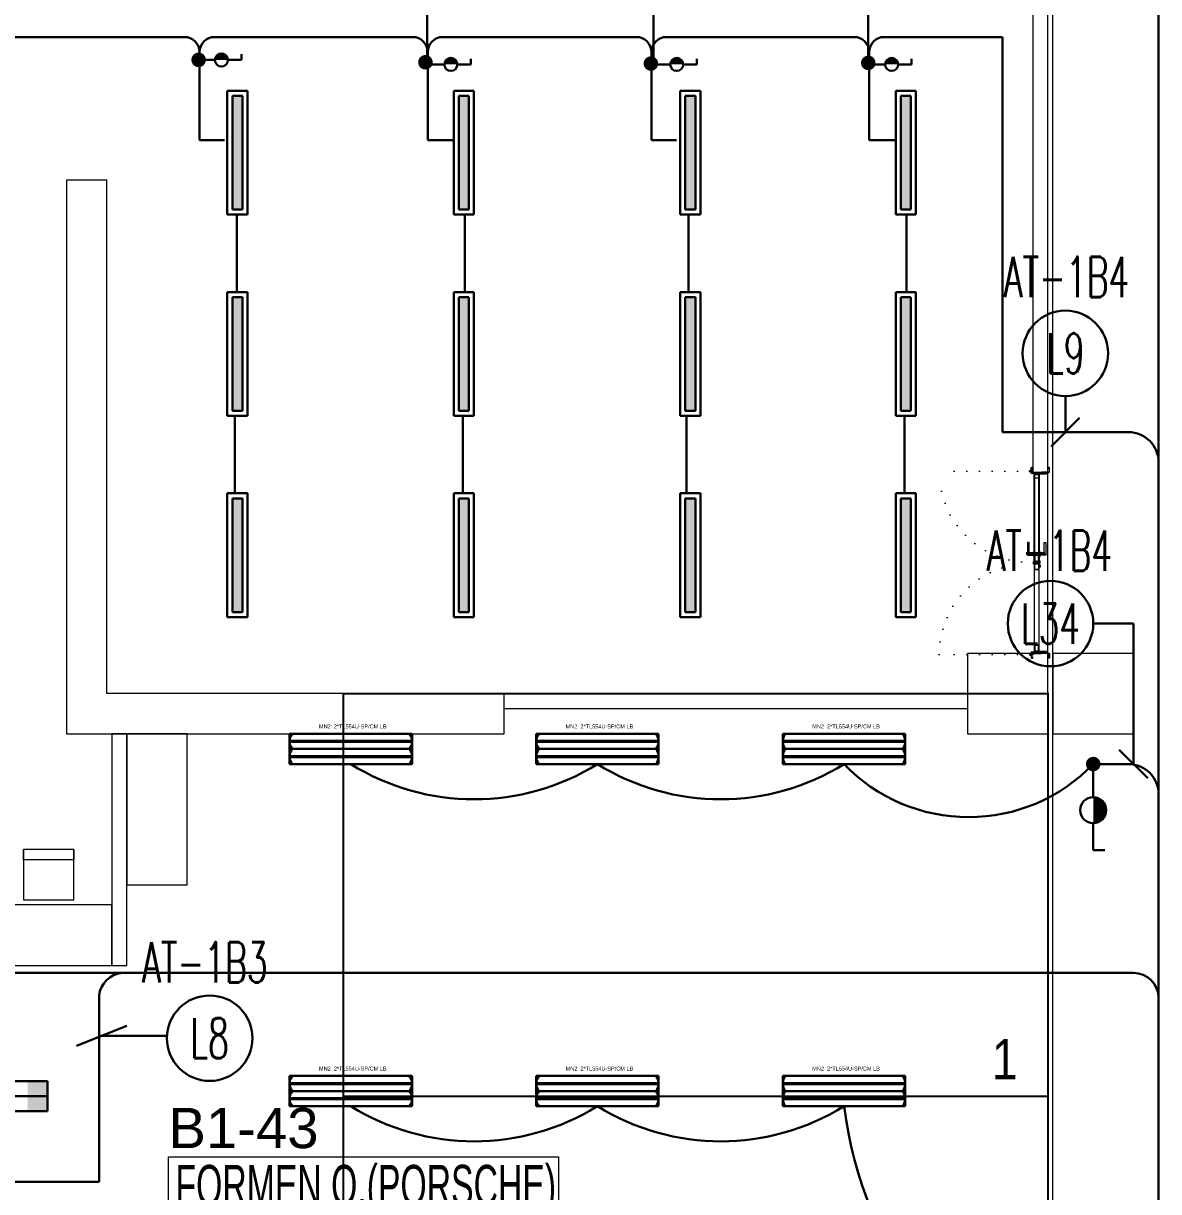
# Model space of a CAD drawing. Header units: metres. Extents: x -13316 to 152404, y -3899 to 30226.
# Drawn here: x 60657 to 61785, y 4665 to 5826 of the extents above; entities that cross this region are included whole.
import ezdxf
from ezdxf.enums import TextEntityAlignment as Align

# ---------------------------------------------------------------- set-up
doc = ezdxf.new("R2010")
doc.units = ezdxf.units.M
doc.header["$LTSCALE"] = 100
doc.header["$MEASUREMENT"] = 0
doc.header["$PDMODE"] = 1
doc.linetypes.add('DOT2', pattern=[0.125, 0, -0.125])
doc.linetypes.add('HIDDEN', pattern=[0.375, 0.25, -0.125])
doc.layers.get('0').update_dxf_attribs({"color": 9, "lineweight": 9})
for name, color, linetype, lineweight in [('00', 9, 'Continuous', 9), ('01', 9, 'Continuous', 9), ('05', 9, 'Continuous', 9), ('06B', 9, 'Continuous', 9), ('06C', 9, 'Continuous', 9), ('06D', 9, 'Continuous', 9), ('09', 9, 'Continuous', 9), ('10', 9, 'Continuous', 9), ('20', 9, 'DOT2', 9), ('21', 9, 'Continuous', 9), ('21_mahal200', 9, 'Continuous', 9), ('E-1x36 W SIVAÜSTÜ FLUORESAN ARMATÜR (ETANŞ)', 7, 'Continuous', 30), ('E-2x36 W SIVAÜSTÜ FLUORESAN ARMATÜR (ETANŞ)', 7, 'Continuous', 30), ('E-2x54 W SIVAÜSTÜ FLUORESAN YÜKSEK TAVAN ARMATÜRÜ', 7, 'Continuous', 30), ('E-ANAHTAR (ETANŞ)', 7, 'Continuous', 30), ('E-KABLO', 7, 'Continuous', 30), ('E-LINYE', 7, 'Continuous', 30)]:
    doc.layers.add(name, color=color, linetype=linetype, lineweight=lineweight)
doc.styles.add('Arial', font='arial.ttf', dxfattribs={"height": 2.5})
doc.styles.add('E-YAZI', font='txttw.shx')
doc.styles.add('MuuM_TEXT-STANDART', font='ARIALN.TTF')

# ---------------------------------------------------------------- blocks, each defined once
blk = doc.blocks.new('2x54 W SIVAÜSTÜ FLUORESAN YÜKSEK TAVAN ARMATÜRÜ')
at = {"layer": 'E-2x54 W SIVAÜSTÜ FLUORESAN YÜKSEK TAVAN ARMATÜRÜ', "color": 4}
for p, q in [((-60.8, 15), (-60.8, -15)), ((-60.8, 15), (60.8, 15)), ((60.8, 15), (60.8, 0)), ((-60, 0), (-15, 0)), ((15, 0), (60, 0)), ((60.8, 0), (60.8, -15)), ((-60.8, -15), (60.8, -15))]:
    blk.add_line(p, q, dxfattribs=at)
at = {"layer": 'E-2x54 W SIVAÜSTÜ FLUORESAN YÜKSEK TAVAN ARMATÜRÜ', "color": 7}
for p, q in [((-60.8, 0), (60.8, 0)), ((-59.3, 8), (59.3, 8)), ((-59.2, 7), (59.4, 7)), ((-59.3, -7), (59.3, -7)), ((-59.2, -8), (59.4, -8))]:
    blk.add_line(p, q, dxfattribs=at)
for centre in [(-59.2, 7.6), (-59.2, 7.3), (59.4, 7.6), (59.4, 7.3), (-59.2, -7.4), (-59.2, -7.7), (59.4, -7.4), (59.4, -7.7)]:
    blk.add_circle(centre, 0.11, dxfattribs=at)
for centre, radius, start, end in [((-48.7, 7.5), 12.1, 141.86, 218.14), ((48.7, 7.5), 12.1, 321.86, 38.14), ((-59.1, 7.5), 0.515, 106.8674, 266.7612), ((-59.3, 7.5), 0.519, 289.2244, 84.4042), ((59.5, 7.5), 0.515, 106.8674, 266.7612), ((59.3, 7.5), 0.519, 289.2244, 84.4042), ((-48.7, -7.5), 12.1, 141.86, 218.14), ((-59.1, -7.5), 0.515, 106.8674, 266.7612), ((-59.3, -7.5), 0.519, 289.2244, 84.4042), ((48.7, -7.5), 12.1, 321.86, 38.14), ((59.5, -7.5), 0.515, 106.8674, 266.7612), ((59.3, -7.5), 0.519, 289.2244, 84.4042)]:
    blk.add_arc(centre, radius, start, end, dxfattribs=at)
at = {"layer": 'E-2x54 W SIVAÜSTÜ FLUORESAN YÜKSEK TAVAN ARMATÜRÜ', "color": 7, "style": 'Arial'}
blk.add_text('MN2  2*TL554U-SP/CM LB', height=3.951, dxfattribs=at).set_placement((-31.6, 20.4))
blk = doc.blocks.new('100_2x36 W SIVAÜSTÜ FLUORESAN ARMATÜR (ETANŞ)')
at = {"layer": 'E-2x36 W SIVAÜSTÜ FLUORESAN ARMATÜR (ETANŞ)', "color": 4}
for p, q in [((-6.15, 1.5), (6.15, 1.5)), ((-6.15, 1.5), (-6.15, -1.5)), ((6.15, 1.5), (6.15, -1.5)), ((-1.5, 0), (-6.15, 0)), ((1.5, 0), (6.15, 0)), ((-6.15, -1.5), (6.15, -1.5))]:
    blk.add_line(p, q, dxfattribs=at)
blk.add_circle((0, 0), 1.5, dxfattribs=at)
for points in [[(-4.15, 1.5), (-4.15, -1.5), (-6.15, 1.5), (-6.15, -1.5)], [(4.15, 1.5), (4.15, -1.5), (6.15, 1.5), (6.15, -1.5)]]:
    blk.add_solid(points, dxfattribs=at)
blk = doc.blocks.new('100_ANAHTAR (ETANŞ)')
at = {"layer": 'E-ANAHTAR (ETANŞ)', "color": 4}
for p, q in [((0, 5.345), (-0.714, 5.345)), ((0, 3.673), (0, 5.345)), ((0, 2.053), (0, 0))]:
    blk.add_line(p, q, dxfattribs=at)
at = {"layer": 'E-ANAHTAR (ETANŞ)', "color": 4, "const_width": 0.81}
blk.add_lwpolyline([(0, 3.268, 0.414214), (-0.405, 2.863, 0.414214), (0, 2.458, 0.414214)], format="xyb", dxfattribs=at)
at = {"layer": 'E-ANAHTAR (ETANŞ)', "color": 4}
blk.add_circle((0, 2.863), 0.81, dxfattribs=at)
blk = doc.blocks.new('E-LED ETANJ')
at = {"layer": 'E-1x36 W SIVAÜSTÜ FLUORESAN ARMATÜR (ETANŞ)'}
h = blk.add_hatch(color=4, dxfattribs=at)
h.dxf.hatch_style = 1
h.paths.add_polyline_path([(-5, 56.5), (-15, 56.5), (-15, -56.5), (-5, -56.5)])
at = {"layer": 'E-1x36 W SIVAÜSTÜ FLUORESAN ARMATÜR (ETANŞ)', "color": 4}
for p, q in [((-20, 61.5), (0, 61.5)), ((-20, 61.5), (-20, -61.5)), ((0, 61.5), (0, -61.5)), ((-15, 56.5), (-5, 56.5)), ((-15, 56.5), (-15, -56.5)), ((-5, 56.5), (-5, -56.5)), ((-15, -56.5), (-5, -56.5)), ((-20, -61.5), (0, -61.5))]:
    blk.add_line(p, q, dxfattribs=at)
at = {"layer": 'E-1x36 W SIVAÜSTÜ FLUORESAN ARMATÜR (ETANŞ)'}
blk.add_line((0, 61.5), (0, 61.5), dxfattribs=at)
blk = doc.blocks.new('p-kolon_80x80')
blk.add_lwpolyline([(-40, -40), (40, -40), (40, 40), (-40, 40)], close=True)
blk = doc.blocks.new('1.bod.mimari.elk')
at = {"layer": '01'}
blk.add_lwpolyline([(4815, -3790), (4420, -3790), (4420, -3280), (4380, -3280), (4380, -3830), (4815, -3830)], close=True, dxfattribs=at)
for p in [(5315, -3790), (5400, -3790)]:
    blk.add_blockref('p-kolon_80x80', p, dxfattribs=at)
blk = doc.blocks.new('p-dilatasyon yeri')
at = {"layer": '06D'}
for points in [[(5355, 80), (5355, 6454.5)], [(5360, 80), (5360, 6452.7)]]:
    blk.add_lwpolyline(points, dxfattribs=at)
blk = doc.blocks.new('p-birim')
blk.add_lwpolyline([(0, 0), (1, 0), (1, 1), (0, 1)], close=True)
blk = doc.blocks.new('p-sandalye-03')
for points in [[(-5, -25.1), (-5, 24.9), (-55, 24.9), (-55, -25.1), (-5, -25.1)], [(-55, 24.9), (-45, 24.9), (-45, -25.1), (-55, -25.1)]]:
    blk.add_lwpolyline(points)
blk.add_point((0, -0.1))
blk = doc.blocks.new('prf-scr2')
at = {"linetype": 'DOT2', "ltscale": 10}
blk.add_line((0, 0.2), (0, -1.1), dxfattribs=at)
for p, q in [((-0.1, -0.2), (0.1, -0.3)), ((0.1, -0.2), (-0.1, -0.2)), ((0.1, -0.3), (-0.1, -0.3)), ((-0.1, -0.3), (0.1, -0.4)), ((0.1, -0.4), (-0.1, -0.4)), ((0.1, -0.5), (-0.1, -0.4)), ((-0.1, -0.4), (0.1, -0.4)), ((0.1, -0.6), (-0.1, -0.5)), ((-0.1, -0.5), (0.1, -0.5)), ((-0.1, -0.6), (0.1, -0.7)), ((0.1, -0.6), (-0.1, -0.6)), ((-0.1, -0.6), (0.1, -0.6)), ((-0.1, -0.7), (0.1, -0.8)), ((0.1, -0.7), (-0.1, -0.7)), ((-0.1, -0.8), (0.1, -0.8)), ((0.1, -0.8), (-0.1, -0.8)), ((0.1, -0.2), (0, -0.1)), ((0, -0.2), (0.1, -0.2))]:
    blk.add_line(p, q)
blk.add_lwpolyline([(0.2, 0), (-0.2, 0), (-0.2, 0), (-0.1, -0.1), (0.1, -0.1), (0.2, 0), (0.2, 0)], close=True)
for points in [[(0.2, 0), (-0.2, 0)], [(-0.1, -0.1), (-0.1, -0.2), (-0.1, -0.2), (-0.1, -0.2), (-0.1, -0.2), (-0.1, -0.3), (-0.1, -0.3), (-0.1, -0.3), (-0.1, -0.3), (-0.1, -0.4), (-0.1, -0.4), (-0.1, -0.4), (-0.1, -0.4), (-0.1, -0.4), (-0.1, -0.5), (-0.1, -0.5), (-0.1, -0.5), (-0.1, -0.5), (-0.1, -0.5), (-0.1, -0.5), (-0.1, -0.6), (-0.1, -0.6), (-0.1, -0.6), (-0.1, -0.6), (-0.1, -0.6), (-0.1, -0.7), (-0.1, -0.7), (-0.1, -0.7), (-0.1, -0.7), (-0.1, -0.7), (-0.1, -0.8), (-0.1, -0.8), (-0.1, -0.8), (-0.1, -0.8), (0, -0.9), (0, -0.9), (0, -0.9), (0.1, -0.8), (0.1, -0.8), (0.1, -0.7), (0.1, -0.7), (0.1, -0.7), (0.1, -0.7), (0.1, -0.7), (0.1, -0.7), (0.1, -0.6), (0.1, -0.6), (0.1, -0.6), (0.1, -0.6), (0.1, -0.6), (0.1, -0.5), (0.1, -0.5), (0.1, -0.5), (0.1, -0.5), (0.1, -0.4), (0.1, -0.4), (0.1, -0.4), (0.1, -0.4), (0.1, -0.4), (0.1, -0.3), (0.1, -0.3), (0.1, -0.3), (0.1, -0.3), (0.1, -0.3), (0.1, -0.3), (0.1, -0.2), (0.1, -0.2), (0.1, -0.2), (0.1, -0.2), (0.1, -0.2), (0.1, -0.1)]]:
    blk.add_lwpolyline(points)
blk = doc.blocks.new('gr-p-barel kilitli kapı kolu')
at = {"flags": 128}
for points in [[(-0.9, 0.8), (-0.9, 4.9), (-11.7, 4.9), (-11.7, 6.7), (0.9, 6.7), (0.9, 0.8)], [(-0.8, 5), (0.8, 6.6)]]:
    blk.add_lwpolyline(points, dxfattribs=at)
blk.add_lwpolyline([(-2.75, 0), (-2.75, 0.7), (2.75, 0.7), (2.75, 0)])
blk.add_lwpolyline([(-1.3, 0.7), (1.3, 0.7), (1.3, 0.8), (-1.3, 0.8)], close=True)
blk = doc.blocks.new('p-de-02')
at = {"layer": '06C'}
blk.add_lwpolyline([(106.3, -16.6, 1), (106.3, -15.8), (104.3, -15.8), (104.3, -16.6), (106.4, -16.6)], format="xyb", dxfattribs=at)
blk.add_arc((106.3, -16.2), 0.5, 233.1301, 126.8699, dxfattribs=at)
at = {"layer": '09'}
for p, q in [((108.1, -16.7), (108.1, -16.6)), ((108.2, -16.7), (108.2, -16.6)), ((108.3, -16.6), (108.3, -16.7)), ((108.4, -16.7), (108.4, -16.6)), ((108.5, -16.6), (108.5, -16.7)), ((108.6, -16.7), (108.6, -16.6)), ((108.7, -16.6), (108.7, -16.7)), ((108.8, -16.6), (108.8, -16.7)), ((109.3, -21.9), (109.3, -21.7)), ((109.4, -21.7), (109.4, -21.9)), ((109.5, -21.9), (109.5, -21.7)), ((109.6, -21.7), (109.6, -21.9)), ((109.7, -21.9), (109.7, -21.7)), ((109.8, -21.7), (109.8, -21.9)), ((109.9, -21.9), (109.9, -21.7)), ((110, -21.9), (110, -21.7))]:
    blk.add_line(p, q, dxfattribs=at)
at = {"layer": '10'}
for points in [[(14.2, -6.8, -0.414214), (14.3, -6.7), (18.7, -6.7, -0.414214), (18.8, -6.8), (18.8, -14.1), (19, -14.1), (19, -6.8, 0.414214), (18.7, -6.5), (14.3, -6.5, 0.414214), (14, -6.8), (14, -7.7, 0.414214), (14.3, -8), (15.4, -8), (15.4, -7.8), (14.3, -7.8, -0.414214), (14.2, -7.7)], [(19, -9.7, -0.414214), (19.3, -9.4), (20.3, -9.4, -0.414214), (20.6, -9.7), (20.6, -16.1, -0.414214), (20.3, -16.4, -0.414214), (20, -16.1), (20, -15.2), (19, -15.2), (19, -24.2, -0.414214), (18.7, -24.5), (14.3, -24.5, -0.414214), (14, -24.2), (14, -23.3, -0.414214), (14.3, -23), (15.4, -23), (15.4, -23.2), (14.3, -23.2, 0.414214), (14.2, -23.3), (14.2, -24.2, 0.414214), (14.3, -24.3), (18.7, -24.3, 0.414214), (18.8, -24.2), (18.8, -15), (20.2, -15), (20.2, -16.1, 0.414214), (20.3, -16.2, 0.414214), (20.4, -16.1), (20.4, -9.7, 0.414214), (20.3, -9.6), (19.3, -9.6, 0.414214), (19.2, -9.7), (19.2, -10.6), (19, -10.6)], [(198.6, -9.7, 0.414214), (198.3, -9.4), (197.3, -9.4, 0.414214), (197, -9.7), (197, -16.1, 0.414214), (197.3, -16.4, 0.414214), (197.6, -16.1), (197.6, -15.2), (198.6, -15.2), (198.6, -24.2, 0.414214), (198.9, -24.5), (203.3, -24.5, 0.414214), (203.6, -24.2), (203.6, -23.3, 0.414214), (203.3, -23), (202.2, -23), (202.2, -23.2), (203.3, -23.2, -0.414214), (203.4, -23.3), (203.4, -24.2, -0.414214), (203.3, -24.3), (198.9, -24.3, -0.414214), (198.8, -24.2), (198.8, -15), (197.4, -15), (197.4, -16.1, -0.414214), (197.3, -16.2, -0.414214), (197.2, -16.1), (197.2, -9.7, -0.414214), (197.3, -9.6), (198.3, -9.6, -0.414214), (198.4, -9.7), (198.4, -10.6), (198.6, -10.6)], [(203.4, -6.8, 0.414214), (203.3, -6.7), (198.9, -6.7, 0.414214), (198.8, -6.8), (198.8, -14.1), (198.6, -14.1), (198.6, -6.8, -0.414214), (198.9, -6.5), (203.3, -6.5, -0.414214), (203.6, -6.8), (203.6, -7.7, -0.414214), (203.3, -8), (202.2, -8), (202.2, -7.8), (203.3, -7.8, 0.414214), (203.4, -7.7)], [(18.4, -25), (19.8, -24.4), (19.8, -21.5), (20, -21.5), (20, -24.5), (18.5, -25.2, -14.796002)], [(199.2, -25), (197.8, -24.4), (197.8, -21.5), (197.6, -21.5), (197.6, -24.5), (199.1, -25.2, 14.796002)]]:
    blk.add_lwpolyline(points, format="xyb", close=True, dxfattribs=at)
for points in [[(108.2, -20.1), (108.2, -18.1), (108.5, -18.1), (108.5, -17), (20.3, -17), (20.3, -18.1), (20.6, -18.1), (20.6, -20.1), (20.3, -20.1), (20.3, -18.3), (20, -18.3), (20, -16.7), (108.8, -16.7), (108.8, -18.3), (108.5, -18.3), (108.5, -20.1)], [(108.2, -18.1), (108.2, -20.1), (108.8, -20.1), (108.8, -21.7), (20, -21.7), (20, -20.1), (20.6, -20.1), (20.6, -18.1), (20.9, -18.1), (20.9, -20.3), (20.3, -20.3), (20.3, -21.4), (108.5, -21.4), (108.5, -20.3), (107.9, -20.3), (107.9, -18.1), (108.2, -18.1)], [(109.9, -20.1), (109.9, -18.1), (109.6, -18.1), (109.6, -17), (197.3, -17), (197.3, -18.1), (197, -18.1), (197, -20.1), (197.3, -20.1), (197.3, -18.3), (197.6, -18.3), (197.6, -16.7), (109.3, -16.7), (109.3, -18.3), (109.6, -18.3), (109.6, -20.1)], [(109.9, -18.1), (109.9, -20.1), (109.3, -20.1), (109.3, -21.7), (197.6, -21.7), (197.6, -20.1), (197, -20.1), (197, -18.1), (196.7, -18.1), (196.7, -20.3), (197.3, -20.3), (197.3, -21.4), (109.6, -21.4), (109.6, -20.3), (110.2, -20.3), (110.2, -18.1), (109.9, -18.1)]]:
    blk.add_lwpolyline(points, dxfattribs=at)
for points in [[(20.9, -17.2), (26.9, -17.2), (26.9, -21.2), (20.9, -21.2)], [(21.2, -17.5), (26.6, -17.5), (26.6, -20.9), (21.2, -20.9)], [(107.9, -17.2), (101.9, -17.2), (101.9, -21.2), (107.9, -21.2)], [(107.6, -17.5), (102.2, -17.5), (102.2, -20.9), (107.6, -20.9)], [(108.1, -22.4), (110, -22.4), (110, -21.9), (108.1, -21.9), (107.5, -21.9), (107.5, -22.4)], [(110, -16.1), (108.1, -16.1), (108.1, -16.6), (110.6, -16.6), (110.6, -16.6), (110.6, -16.1)], [(110.2, -17.2), (116.2, -17.2), (116.2, -21.2), (110.2, -21.2)], [(110.5, -17.5), (115.9, -17.5), (115.9, -20.9), (110.5, -20.9)], [(196.7, -17.2), (192.7, -17.2), (192.7, -21.2), (196.7, -21.2)], [(196.4, -17.5), (193, -17.5), (193, -20.9), (196.4, -20.9)]]:
    blk.add_lwpolyline(points, close=True, dxfattribs=at)
for centre in [(17.8, -25.5), (199.8, -25.5)]:
    blk.add_circle(centre, 0.55, dxfattribs=at)
at = {"layer": '20'}
for p, q in [((17.8, -25.5), (17.8, -116)), ((199.8, -25.5), (199.8, -116))]:
    blk.add_line(p, q, dxfattribs=at)
at = {"layer": '20', "linetype": 'HIDDEN'}
for points in [[(18.6, -24.3), (18.6, -23), (17.1, -23), (17.1, -24.3)], [(18.4, -25), (18.4, -23.2), (17.3, -23.2), (17.3, -25)], [(199, -24.3), (199, -23), (200.5, -23), (200.5, -24.3)], [(199.2, -25), (199.2, -23.2), (200.3, -23.2), (200.3, -25)]]:
    blk.add_lwpolyline(points, dxfattribs=at)
at = {"layer": '20'}
for centre, start, end in [((17.8, -25.5), 270, 2.4057), ((199.8, -25.5), 177.5943, 270)]:
    blk.add_arc(centre, 90.5, start, end, dxfattribs=at)
at = {"layer": '06B', "xscale": -1}
blk.add_blockref('gr-p-barel kilitli kapı kolu', (117.3, -16.7), dxfattribs=at)
at = {"layer": '06B', "rotation": 180}
blk.add_blockref('gr-p-barel kilitli kapı kolu', (117.3, -21.7), dxfattribs=at)
at = {"layer": '10', "xscale": -1, "rotation": 90}
for p in [(20.3, -19.2), (109.6, -19.2)]:
    blk.add_blockref('prf-scr2', p, dxfattribs=at)
at = {"layer": '10', "rotation": 270}
for p in [(108.5, -19.2), (197.3, -19.2)]:
    blk.add_blockref('prf-scr2', p, dxfattribs=at)
blk = doc.blocks.new('p-işyeri')
at = {"color": 0, "const_width": 2}
blk.add_lwpolyline([(200, 0), (200, 700), (-200, 700), (-200, 0)], close=True, dxfattribs=at)
blk = doc.blocks.new('0_roomno2')
blk.add_lwpolyline([(19.375, -10.5), (0, -10.5), (0, 0), (19.375, 0)], close=True)
for points in [[(0, -3), (19.375, -3)], [(8.125, -3), (8.125, -10.5)], [(11.875, -3), (11.875, -10.5)], [(15.625, -3), (15.625, -10.5)], [(0, -6.75), (8.125, -6.75)]]:
    blk.add_lwpolyline(points)
at = {"style": 'MuuM_TEXT-STANDART', "width": 0.6}
blk.add_text('H:', height=1.5, dxfattribs=at).set_placement((0.35, -8.608), align=Align.MIDDLE_LEFT)
at = {"style": 'Arial'}
blk.add_attdef('ODANO', (0, 1.17), '', height=2, dxfattribs=at)
blk.add_attdef('MEKANADI', text='', height=2, dxfattribs=at).set_placement((0.35, -3), align=Align.BOTTOM_LEFT)
at = {"style": 'MuuM_TEXT-STANDART', "width": 0.6}
for tag, p in [('YER01', (10, -4.5)), ('TAVAN01', (13.75, -4.5)), ('DUVAR01', (17.5, -4.5)), ('YER02', (10, -6.75)), ('TAVAN02', (13.75, -6.75)), ('DUVAR02', (17.5, -6.75)), ('YER03', (10, -9)), ('TAVAN03', (13.75, -9)), ('DUVAR03', (17.5, -9))]:
    blk.add_attdef(tag, text='', height=1.5, dxfattribs=at).set_placement(p, align=Align.MIDDLE_CENTER)
for tag, p in [('M2', (0.35, -4.875)), ('TEMIZTAVANYUKSEKLIGI', (1.8, -8.608))]:
    blk.add_attdef(tag, text='', height=1.5, dxfattribs=at).set_placement(p, align=Align.MIDDLE_LEFT)
blk = doc.blocks.new('1.bod.mimari1.elk')
at = {"layer": '00'}
for points in [[(5355, -3570), (5355, -3030), (5340, -3030), (5340, -3570)], [(4815, -3790), (5275, -3790), (5275, -3805), (4815, -3805)], [(4425, -3830), (4425, -4060), (4440, -4060), (4440, -3830)]]:
    blk.add_lwpolyline(points, close=True, dxfattribs=at)
blk.add_blockref('p-dilatasyon yeri', (0, -8630))
at = {"layer": '05', "xscale": 60.00000000000003, "yscale": 150}
blk.add_blockref('p-birim', (4440, -3980), dxfattribs=at)
at = {"layer": '05', "rotation": 270}
blk.add_blockref('p-sandalye-03', (4362.5, -4000), dxfattribs=at)
at = {"layer": '05', "xscale": 60, "yscale": 750, "rotation": 90}
blk.add_blockref('p-birim', (4425, -4060), dxfattribs=at)
at = {"layer": '06D', "color": 89, "linetype": 'HIDDEN', "true_color": 0x2e4d23, "rotation": 90}
for p in [(5355, -3990), (5355, -4390)]:
    blk.add_blockref('p-işyeri', p, dxfattribs=at)
at = {"layer": '10', "xscale": -1, "rotation": 270}
blk.add_blockref('p-de-02', (5363, -3768.8), dxfattribs=at)
at = {"layer": '21_mahal200'}
ref = blk.add_blockref('0_roomno2', (4481.35, -4250.27), dxfattribs=dict(at, xscale=20, yscale=20, zscale=20))
ref.add_attrib('ODANO', 'B1-43', (4481.35, -4241.63), dxfattribs={"layer": '0', "height": 40, "style": 'Arial'})
ref.add_attrib('MEKANADI', 'FORMEN O.(PORSCHE)', dxfattribs={"layer": '0', "height": 40, "style": 'Arial', "width": 0.6}).set_placement((4488.35, -4310.27), align=Align.BOTTOM_LEFT)
ref.add_attrib('M2', '##### m2', dxfattribs={"layer": '0', "height": 30, "style": 'MuuM_TEXT-STANDART', "width": 0.6}).set_placement((4488.35, -4347.77), align=Align.MIDDLE_LEFT)
ref.add_attrib('TEMIZTAVANYUKSEKLIGI', '2.40 M', dxfattribs={"layer": '0', "height": 30, "style": 'MuuM_TEXT-STANDART', "width": 0.6}).set_placement((4517.35, -4422.43), align=Align.MIDDLE_LEFT)
ref.add_attrib('YER01', 'Y02', dxfattribs={"layer": '0', "height": 30, "style": 'MuuM_TEXT-STANDART', "width": 0.6}).set_placement((4681.35, -4340.27), align=Align.MIDDLE_CENTER)
ref.add_attrib('TAVAN01', 'T09', dxfattribs={"layer": '0', "height": 30, "style": 'MuuM_TEXT-STANDART', "width": 0.6}).set_placement((4756.35, -4340.27), align=Align.MIDDLE_CENTER)
ref.add_attrib('DUVAR01', 'D02', dxfattribs={"layer": '0', "height": 30, "style": 'MuuM_TEXT-STANDART', "width": 0.6}).set_placement((4831.35, -4340.27), align=Align.MIDDLE_CENTER)
ref.add_attrib('DUVAR02', 'D07', dxfattribs={"layer": '0', "height": 30, "style": 'MuuM_TEXT-STANDART', "width": 0.6}).set_placement((4831.35, -4385.27), align=Align.MIDDLE_CENTER)
at = {"layer": '21', "style": 'MuuM_TEXT-STANDART'}
blk.add_text('1', height=40, dxfattribs=at).set_placement((5299.38, -4185.25), align=Align.BOTTOM_LEFT)

msp = doc.modelspace()

# ---------------------------------------------------------------- linework, layer by layer
at = {"layer": 'E-1x36 W SIVAÜSTÜ FLUORESAN ARMATÜR (ETANŞ)', "color": 6}
for p, q in [((61630, 5419.79), (61630, 5812.38)), ((60732.49, 4675), (60732.49, 4860))]:
    msp.add_line(p, q, dxfattribs=at)
at = {"layer": 'E-1x36 W SIVAÜSTÜ FLUORESAN ARMATÜR (ETANŞ)', "color": 7}
for p, q in [((60760, 4830), (60710, 4810)), ((60800, 4820), (60732.49, 4820))]:
    msp.add_line(p, q, dxfattribs=at)
at = {"layer": 'E-KABLO', "color": 5}
for p, q in [((61785, 5389.79), (61785, 6321.54)), ((61785, 5060), (61785, 5389.79)), ((61785, 4857.5), (61785, 5060)), ((61785, 4381.67), (61785, 4857.5))]:
    msp.add_line(p, q, dxfattribs=at)
at = {"layer": 'E-KABLO', "color": 6}
for p, q in [((61058.21, 5786.66), (61058.21, 6133.53)), ((61283.19, 5786.66), (61283.19, 6133.53)), ((61496.54, 5786.66), (61496.54, 6133.53)), ((60559.81, 5812.38), (60817.23, 5812.38)), ((60847.23, 5812.38), (61043.92, 5812.38)), ((61073.92, 5812.38), (61266.17, 5812.38)), ((61296.17, 5812.38), (61482.49, 5812.38)), ((61512.49, 5812.38), (61630, 5812.38)), ((60832.23, 5797.38), (60832.23, 5709.76)), ((61058.92, 5797.38), (61058.92, 5709.76)), ((61281.17, 5797.38), (61281.17, 5709.76)), ((61497.49, 5797.38), (61497.49, 5709.76)), ((60832.23, 5709.76), (60857.19, 5709.76)), ((61058.92, 5709.76), (61083.89, 5709.76)), ((61281.17, 5709.76), (61306.13, 5709.76)), ((61497.49, 5709.76), (61522.46, 5709.76)), ((60869.15, 5636.29), (60869.15, 5558.15)), ((61095.84, 5636.29), (61095.84, 5558.15)), ((61318.09, 5636.29), (61318.09, 5558.15)), ((61534.41, 5636.29), (61534.41, 5558.15)), ((60867.19, 5435.74), (60867.19, 5358.83)), ((61093.88, 5435.74), (61093.88, 5358.83)), ((61316.13, 5435.74), (61316.13, 5358.83)), ((61532.45, 5435.74), (61532.45, 5358.83)), ((61630, 5419.79), (61755, 5419.79)), ((61720, 5090), (61755, 5090)), ((60020, 4882.5), (61760, 4882.5)), ((60732.49, 4675), (60023.99, 4675))]:
    msp.add_line(p, q, dxfattribs=at)
at = {"layer": 'E-KABLO', "color": 4, "linetype": 'Continuous', "const_width": 7.2}
for points in [[(60831.34, 5786.1, 1), (60831.34, 5793.3, 1)], [(61056.64, 5783.7, 1), (61056.64, 5790.9, 1)], [(61280.63, 5782.43, 1), (61280.63, 5789.63, 1)], [(61496.54, 5783.06, 1), (61496.54, 5790.26, 1)], [(61720, 5086.4, 1), (61720, 5093.6, 1)]]:
    msp.add_lwpolyline(points, format="xyb", close=True, dxfattribs=at)
at = {"layer": 'E-KABLO', "color": 6}
for centre, radius, start, end in [((60817.23, 5797.38), 15, 0, 90), ((60847.23, 5797.38), 15, 90, 180), ((61043.92, 5797.38), 15, 0, 90), ((61073.92, 5797.38), 15, 90, 180), ((61266.17, 5797.38), 15, 0, 90), ((61296.17, 5797.38), 15, 90, 180), ((61482.49, 5797.38), 15, 0, 90), ((61512.49, 5797.38), 15, 90, 180), ((61755, 5389.79), 30, 0, 90), ((61105, 5286.87), 231.88, 238.10921, 301.89079), ((61350, 5286.87), 231.88, 238.10921, 301.89079), ((61596.25, 5208.74), 171.5, 223.81589, 316.18421), ((61755, 5060), 30, 0, 90), ((60757.76, 4857.23), 25.42, 96.22369, 173.74564), ((61760, 4857.5), 25, 0, 90), ((61105, 4946.96), 231.88, 238.10921, 301.89079), ((61350, 4946.96), 231.88, 238.10921, 301.89079), ((61877.03, 4801.31), 407.76, 187.21723, 247.34985)]:
    msp.add_arc(centre, radius, start, end, dxfattribs=at)
at = {"layer": 'E-LINYE', "color": 7, "linetype": 'Continuous'}
for p, q in [((61692.35, 5455.66), (61692.35, 5419.79)), ((61706.49, 5433.93), (61678.2, 5405.64)), ((61720.03, 5229.6), (61760, 5229.6)), ((61760, 5090), (61760, 5229.6)), ((61745.86, 5104.14), (61774.14, 5075.86))]:
    msp.add_line(p, q, dxfattribs=at)
for centre in [(61692.35, 5498.1), (61677.59, 5229.6), (60842.29, 4817.62)]:
    msp.add_circle(centre, 42.44, dxfattribs=at)

# ---------------------------------------------------------------- block references
at = {"layer": '06D'}
for name in ['1.bod.mimari.elk', '1.bod.mimari1.elk']:
    msp.add_blockref(name, (56320, 8950), dxfattribs=at)
at = {"layer": 'E-1x36 W SIVAÜSTÜ FLUORESAN ARMATÜR (ETANŞ)', "color": 2}
for p in [(60879.82, 5697.5), (61104.82, 5697.5), (61329.82, 5697.5), (61543.81, 5697.5), (60879.82, 5497.5), (61104.82, 5497.5), (61329.82, 5497.5), (61543.81, 5497.5), (60879.82, 5297.5), (61104.82, 5297.5), (61329.82, 5297.5), (61543.81, 5297.5)]:
    msp.add_blockref('E-LED ETANJ', p, dxfattribs=at)
at = {"layer": 'E-2x36 W SIVAÜSTÜ FLUORESAN ARMATÜR (ETANŞ)', "xscale": 10, "yscale": 10, "zscale": 10, "rotation": 180}
msp.add_blockref('100_2x36 W SIVAÜSTÜ FLUORESAN ARMATÜR (ETANŞ)', (60619.86, 4760), dxfattribs=at)
at = {"layer": 'E-2x54 W SIVAÜSTÜ FLUORESAN YÜKSEK TAVAN ARMATÜRÜ', "color": 6}
for p in [(60982.5, 5105), (61227.5, 5105), (61472.5, 5105), (60982.5, 4765.08), (61227.5, 4765.08), (61472.5, 4765.08)]:
    msp.add_blockref('2x54 W SIVAÜSTÜ FLUORESAN YÜKSEK TAVAN ARMATÜRÜ', p, dxfattribs=at)
at = {"layer": 'E-ANAHTAR (ETANŞ)'}
for p, xscale, yscale, zscale, rotation in [((60831.07, 5789.56), 8, 8, 8, 270), ((61059.04, 5785.16), 8, 8, 8, 270), ((61283.33, 5785.16), 8, 8, 8, 270), ((61496.9, 5785.16), 8, 8, 8, 270), ((61720, 5090), 16, 16, 16, 180)]:
    msp.add_blockref('100_ANAHTAR (ETANŞ)', p, dxfattribs=dict(at, xscale=xscale, yscale=yscale, zscale=zscale, rotation=rotation))

# ---------------------------------------------------------------- texts
at = {"layer": 'E-LINYE', "color": 3, "linetype": 'Continuous', "style": 'E-YAZI', "width": 0.6}
for s, p in [('AT-1B4', (61693.54, 5574.06)), ('L9', (61692.35, 5498.1)), ('AT-1B4', (61676.52, 5302.03)), ('L34', (61677.59, 5229.6)), ('AT-1B3', (60837.57, 4893.1)), ('L8', (60842.29, 4817.62))]:
    msp.add_text(s, height=40, dxfattribs=at).set_placement(p, align=Align.MIDDLE_CENTER)

doc.saveas('drawing.dxf')
